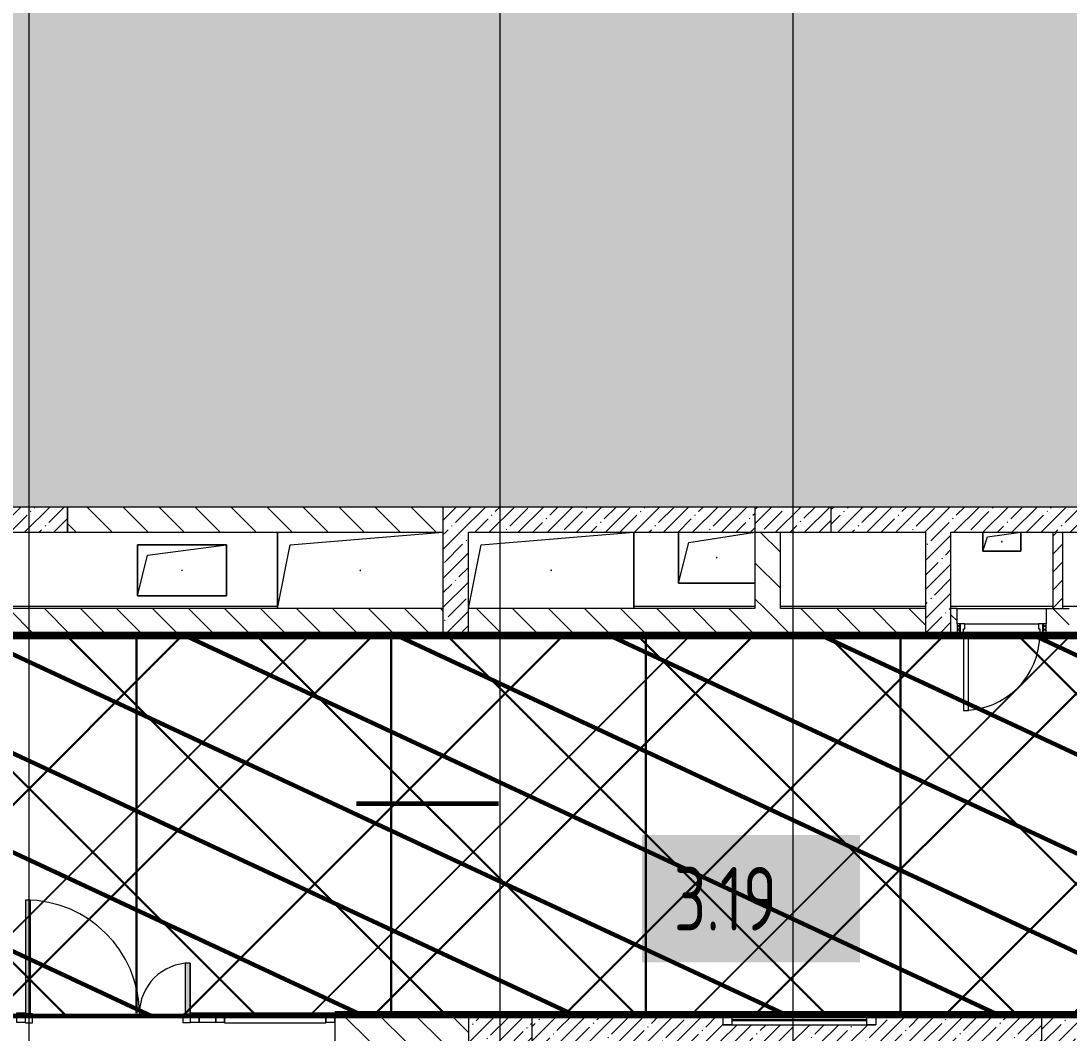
# Model space of a CAD drawing. Header units: millimetres. Extents: x -164500 to 426394, y -51911 to 102118.
# Drawn here: x 337622 to 345855, y 7765 to 15716 of the extents above; entities that cross this region are included whole.
import ezdxf

# ---------------------------------------------------------------- set-up
doc = ezdxf.new("R2010")
doc.units = ezdxf.units.MM
for name, color, linetype, lineweight in [('0) шлифовка', 5, 'Continuous', 60), ('1.4) Плинтус ПЛ-4', 6, 'Continuous', 60), ('5.3) Л-7 Линолеум 4 вып', 230, 'Continuous', 30), ('7.5) НЗ Линолеум Темпо ПЛЮС', 134, 'Continuous', 30), ('A-DETL-2', 7, 'Continuous', 5), ('A-DETL-GENF', 7, 'Continuous', 9), ('A-DOOR-2', 7, 'Continuous', 5), ('A-DOOR-FRAM-2', 7, 'Continuous', 5), ('A-FLOR', 7, 'Continuous', 9), ('A-GENM', 7, 'Continuous', 9), ('A-GLAZ', 7, 'Continuous', 9), ('A-GLAZ-1', 7, 'Continuous', 5), ('A-GLAZ-CURT', 7, 'Continuous', 9), ('A-GLAZ-CURT-2', 7, 'Continuous', 20), ('A-GLAZ-CWMG', 7, 'Continuous', 9), ('A-GLAZ-CWMG-1', 7, 'Continuous', 20), ('A-WALL', 7, 'Continuous', 5), ('I-WALL', 7, 'Continuous', 5), ('S-COLS', 7, 'Continuous', 9), ('S-COLS-1', 7, 'Continuous', 5), ('Оси', 7, 'Continuous', 9)]:
    doc.layers.add(name, color=color, linetype=linetype, lineweight=lineweight)
doc.layers.add('2) защита вин плитк', color=6, linetype='Continuous')
doc.layers.add('3.2.3) П-13.2', color=6, linetype='Continuous')
doc.layers.add('A-AREA-PATT-3', color=7, linetype='Continuous', lineweight=5, true_color=0xe6fae8, transparency=1)
doc.layers.add('A-FLOR-PATT-1', color=7, linetype='Continuous', lineweight=9, true_color=0xeef6ff, transparency=0.5)
for name, color, linetype, lineweight, true_color in [('A-DETL-GENF-3', 7, 'Continuous', 9, 0xc0c0c0), ('A-DOOR-1', 7, 'Continuous', 5, 0xc0c0c0), ('A-DOOR-FRAM-1', 7, 'Continuous', 5, 0xc0c0c0), ('A-WALL-1', 9, 'Continuous', 5, 0x808080), ('A-WALL-FNSH-1', 9, 'Continuous', 5, 0x808080)]:
    doc.layers.add(name, color=color, linetype=linetype, lineweight=lineweight, true_color=true_color)
doc.styles.add('СПДС', font='ГОСТ тип А.ttf', dxfattribs={"width": 0.9})
pattern_1 = [(135, (289227.4, 1e-08), (-141.42136, -141.42136), [])]
pattern_2 = [(45, (289227.4, 1e-08), (-114.04925, 114.04925), []), (45, (289341.45, 1e-08), (-114.04925, 114.04925), [201.612, -40.322, 6.706, -33.617])]
pattern_3 = [(0, (289227.4, 1e-08), (243.84, 60.96), [20.117, -162.763, 20.117, -162.763, -975.36]), (0, (289227.4, 1e-08), (243.84, 60.96), [-365.76, 20.117, -345.643, 20.117, -162.763, -426.72]), (0, (289227.4, 1e-08), (243.84, 60.96), [-914.4, 20.117, -101.803, 20.117, -284.683]), (120, (289318.84, 30.48), (-174.71291, 180.691634), [20.117, -162.763, 20.117, -162.763, -975.36]), (120, (289318.84, 30.48), (-174.71291, 180.691634), [-365.76, 20.117, -345.643, 20.117, -162.763, -426.72]), (120, (289318.84, 30.48), (-174.71291, 180.691634), [-914.4, 20.117, -101.803, 20.117, -284.683]), (240, (289349.32, 152.4), (-69.12709, -241.651634), [20.117, -162.763, 20.117, -162.763, -975.36]), (240, (289349.32, 152.4), (-69.12709, -241.651634), [-365.76, 20.117, -345.643, 20.117, -162.763, -426.72]), (240, (289349.32, 152.4), (-69.12709, -241.651634), [-914.4, 20.117, -101.803, 20.117, -284.683])]
pattern_4 = [(45, (327967.4, 26879), (-747.606, 747.606), [])]

# ---------------------------------------------------------------- blocks, each defined once
blk = doc.blocks.new('BSC_Колонна _Прямоугольная - 500х500-V514-Объем проектирования 3 этажа')
at = {"layer": 'S-COLS-1'}
h = blk.add_hatch(dxfattribs=at)
h.set_pattern_fill('FP_7', color=256, style=0, pattern_type=2)
h.set_pattern_definition([(45, (-52160, -7650), (-114.04925, 114.04925), []), (45, (-52045.95, -7650), (-114.04925, 114.04925), [201.613, -40.323, 6.706, -33.617])])
h.paths.add_polyline_path([(250, -250), (250, 250), (-250, 250), (-250, -250)])
for p, q in [((250, 250), (-250, 250)), ((-250, 250), (-250, -250)), ((250, -250), (250, 250)), ((-250, -250), (250, -250))]:
    blk.add_line(p, q, dxfattribs=at)
blk = doc.blocks.new('BSC_Колонна _Прямоугольная - 600х600-23205375-Объем проектирования 3 этажа')
at = {"layer": 'S-COLS-1'}
h = blk.add_hatch(dxfattribs=at)
h.set_pattern_fill('FP_54', color=256, style=0, pattern_type=2)
h.set_pattern_definition([(45, (-54460, -12000), (-114.04925, 114.04925), []), (45, (-54345.95, -12000), (-114.04925, 114.04925), [201.613, -40.323, 6.706, -33.617])])
h.paths.add_polyline_path([(300, -300), (300, -100), (-300, -100), (-300, -300)])
for p, q in [((-300, -100), (-300, -300)), ((300, -300), (300, -100)), ((-300, -300), (300, -300))]:
    blk.add_line(p, q, dxfattribs=at)
blk = doc.blocks.new('BSC_Колонна _Прямоугольная - 500х500-V534-Объем проектирования 3 этажа')
at = {"layer": 'S-COLS-1'}
h = blk.add_hatch(dxfattribs=at)
h.set_pattern_fill('FP_64', color=256, style=0, pattern_type=2)
h.set_pattern_definition([(45, (-56660, -7650), (-114.04925, 114.04925), []), (45, (-56545.95, -7650), (-114.04925, 114.04925), [201.613, -40.323, 6.706, -33.617])])
h.paths.add_polyline_path([(-99.3, -250), (250, -250), (250, 250), (-250, 250), (-250, -250), (-119.3, -250)])
for p, q in [((250, 250), (-250, 250)), ((-250, 250), (-250, -250)), ((250, -250), (250, 250)), ((-250, -250), (250, -250))]:
    blk.add_line(p, q, dxfattribs=at)
blk = doc.blocks.new('GM_Отверстие прямоугольное _в плите_ - Отверстие-21620300-Объем проектирования 3 этажа')
at = {"layer": 'A-GENM'}
for p, q in [((-150, -75), (-150, 75)), ((-150, 75), (-150, -75)), ((-150, -75), (-112.5, 37.5)), ((-112.5, 37.5), (150, 75)), ((150, 75), (150, -75)), ((150, -75), (150, 75)), ((150, -75), (-150, -75)), ((-150, -75), (150, -75))]:
    blk.add_line(p, q, dxfattribs=at)
for start, end in [(360, 180), (180, 360)]:
    blk.add_arc((0, 0), 2.5, start, end, dxfattribs=at)
blk = doc.blocks.new('GM_Отверстие прямоугольное _в плите_ - Отверстие-21955552-Объем проектирования 3 этажа')
at = {"layer": 'A-GENM'}
for p, q in [((-350, -200), (-350, 200)), ((-350, 200), (350, 200)), ((350, 200), (-350, 200)), ((-350, 200), (-350, -200)), ((-270, 120), (350, 200)), ((350, 200), (350, -200)), ((350, -200), (350, 200)), ((-350, -200), (-270, 120)), ((350, -200), (-350, -200)), ((-350, -200), (350, -200))]:
    blk.add_line(p, q, dxfattribs=at)
for start, end in [(360, 180), (180, 360)]:
    blk.add_arc((0, 0), 2.5, start, end, dxfattribs=at)
blk = doc.blocks.new('GM_Отверстие прямоугольное _в плите_ - Отверстие-21989797-Объем проектирования 3 этажа')
at = {"layer": 'A-GENM'}
for p, q in [((-650, -300), (-650, 300)), ((-650, 300), (-650, -300)), ((-550, 200), (650, 300)), ((-650, -300), (-550, 200))]:
    blk.add_line(p, q, dxfattribs=at)
for start, end in [(360, 180), (180, 360)]:
    blk.add_arc((0, 0), 2.5, start, end, dxfattribs=at)
blk = doc.blocks.new('GM_Отверстие прямоугольное _в плите_ - Отверстие-21989889-Объем проектирования 3 этажа')
at = {"layer": 'A-GENM'}
for p, q in [((-550, 200), (650, 300)), ((650, 300), (650, -300)), ((650, -300), (650, 300)), ((-650, -300), (-550, 200))]:
    blk.add_line(p, q, dxfattribs=at)
for start, end in [(360, 180), (180, 360)]:
    blk.add_arc((0, 0), 2.5, start, end, dxfattribs=at)
blk = doc.blocks.new('GM_Отверстие прямоугольное _в плите_ - Отверстие-V611-Объем проектирования 3 этажа')
at = {"layer": 'A-GENM'}
for p, q in [((-300, -200), (-300, 200)), ((-300, 200), (-300, -200)), ((-220, 120), (300, 200)), ((-300, -200), (-220, 120)), ((300, -200), (-300, -200)), ((-300, -200), (300, -200))]:
    blk.add_line(p, q, dxfattribs=at)
for start, end in [(360, 180), (180, 360)]:
    blk.add_arc((0, 0), 2.5, start, end, dxfattribs=at)
blk = doc.blocks.new('Прямоугольный импост - 50 x 70 мм-V704-Объем проектирования 3 этажа')
at = {"layer": 'A-GLAZ-CWMG-1'}
for p, q in [((-70, 35), (0, 35)), ((-70, -35), (-70, 35)), ((0, 35), (0, -35)), ((0, -35), (-70, -35))]:
    blk.add_line(p, q, dxfattribs=at)
blk = doc.blocks.new('Системная панель - Стемалит - 40мм-32257327-Объем проектирования 3 этажа')
at = {"layer": 'A-GLAZ-CURT-2'}
for p, q in [((65, 35), (-65, 35)), ((-65, 35), (-65, -35)), ((65, -35), (65, 35)), ((-65, -35), (65, -35))]:
    blk.add_line(p, q, dxfattribs=at)
blk = doc.blocks.new('Прямоугольный импост - 50 x 70 мм-V705-Объем проектирования 3 этажа')
at = {"layer": 'A-GLAZ-CWMG-1'}
for p, q in [((-35, 35), (35, 35)), ((-35, -35), (-35, 35)), ((35, 35), (35, -35)), ((35, -35), (-35, -35))]:
    blk.add_line(p, q, dxfattribs=at)
blk = doc.blocks.new('Прямоугольный импост - 50 x 70 мм-V706-Объем проектирования 3 этажа')
at = {"layer": 'A-GLAZ-CWMG-1'}
for p, q in [((0, 35), (-70, 35)), ((-70, 35), (-70, -35)), ((0, -35), (0, 35)), ((-70, -35), (0, -35))]:
    blk.add_line(p, q, dxfattribs=at)
blk = doc.blocks.new('Системная панель - Стекло - 40мм-V707-Объем проектирования 3 этажа')
at = {"layer": 'A-GLAZ-CURT-2'}
for p, q in [((397.5, 0), (-397.5, 0)), ((-397.5, 0), (-397.5, -40)), ((397.5, -40), (397.5, 0)), ((-397.5, -40), (397.5, -40))]:
    blk.add_line(p, q, dxfattribs=at)
blk = doc.blocks.new('Прямоугольный импост - 50 x 70 мм-V708-Объем проектирования 3 этажа')
at = {"layer": 'A-GLAZ-CWMG-1'}
for p, q in [((-35, 35), (35, 35)), ((-35, -35), (-35, 35)), ((35, 35), (35, -35)), ((35, -35), (-35, -35))]:
    blk.add_line(p, q, dxfattribs=at)
blk = doc.blocks.new('Прямоугольный импост - 50 x 70 мм-V709-Объем проектирования 3 этажа')
at = {"layer": 'A-GLAZ-CWMG'}
blk.add_line((50790, 7920), (49995, 7920), dxfattribs=at)
blk = doc.blocks.new('120_Окно_СКБ_1Ст - 120_Окно_СКБ_1Ст 400х1200 EI30-24228621-Объем проектирования 3 этажа')
at = {"layer": 'A-GLAZ'}
for p, q in [((-600, 40), (-600, 110)), ((-600, 110), (-530, 110)), ((-530, 110), (-530, 40)), ((530, 40), (530, 110)), ((530, 110), (600, 110)), ((600, 110), (600, 40)), ((-530, 40), (-600, 40)), ((600, 40), (530, 40))]:
    blk.add_line(p, q, dxfattribs=at)
at = {"layer": 'A-GLAZ-1'}
for p, q in [((600, 110), (-600, 110)), ((-600, 40), (600, 40)), ((530, 80), (-530, 80)), ((530, 70), (-530, 70))]:
    blk.add_line(p, q, dxfattribs=at)

msp = doc.modelspace()

# ---------------------------------------------------------------- hatches: boundary and pattern name
at = {"layer": '0) шлифовка', "true_color": 0x2776bb}
h = msp.add_hatch(dxfattribs=at)
h.set_pattern_fill('ANSI31', color=152, scale=222, angle=110)
h.set_pattern_definition([(155, (327967.4, 26879), (-297.882, -638.811), [])])
h.paths.add_polyline_path([(364707.402, 10900), (362736.402, 10900), (362736.402, 10882.591), (355987.402, 10882.591), (331628.402, 10900), (331627.402, 10210), (327967.402, 10209), (327967.402, 7900), (363306.402, 7900), (363306.402, 8301), (364707.402, 8301)])
at = {"layer": '2) защита вин плитк'}
h = msp.add_hatch(dxfattribs=at)
h.set_pattern_fill('ANSI31', color=256, scale=333)
h.set_pattern_definition(pattern_4)
h.paths.add_polyline_path([(364707.402, 10900), (362736.402, 10900), (362736.402, 10882.591), (355987.402, 10882.591), (331628.402, 10900), (331627.402, 10210), (327967.402, 10209), (327967.402, 7900), (363306.402, 7900), (363306.402, 8301), (364707.402, 8301)])
at = {"layer": '3.2.3) П-13.2'}
h = msp.add_hatch(dxfattribs=at)
h.set_pattern_fill('ANSI32', color=256, scale=222)
h.set_pattern_definition([(45, (327967.4, 26879), (-1495.21, 1495.21), []), (45, (328964.2, 26879), (-1495.21, 1495.21), [])])
h.paths.add_polyline_path([(364707.402, 10900), (362736.402, 10900), (362736.402, 10882.591), (355987.402, 10882.591), (331628.402, 10900), (331627.402, 10210), (327967.402, 10209), (327967.402, 7900), (363306.402, 7900), (363306.402, 8301), (364707.402, 8301)])
at = {"layer": '5.3) Л-7 Линолеум 4 вып'}
h = msp.add_hatch(dxfattribs=at)
h.set_pattern_fill('ANSI37', color=256, scale=333)
h.set_pattern_definition([(45, (327967.4, 26879), (-747.606, 747.606), []), (135, (327967.4, 26879), (-747.606, -747.606), [])])
h.paths.add_polyline_path([(364707.402, 10900), (362736.402, 10900), (362736.402, 10882.591), (355987.402, 10882.591), (331628.402, 10900), (331627.402, 10210), (327967.402, 10209), (327967.402, 7900), (363306.402, 7900), (363306.402, 8301), (364707.402, 8301)])
at = {"layer": '7.5) НЗ Линолеум Темпо ПЛЮС'}
h = msp.add_hatch(dxfattribs=at)
h.set_pattern_fill('ANSI31', color=256, scale=333)
h.set_pattern_definition(pattern_4)
h.paths.add_polyline_path([(364707.402, 10900), (362736.402, 10900), (362736.402, 10882.591), (355987.402, 10882.591), (331628.402, 10900), (331627.402, 10210), (327967.402, 10209), (327967.402, 7900), (363306.402, 7900), (363306.402, 8301), (364707.402, 8301)])
at = {"layer": 'A-AREA-PATT-3'}
h = msp.add_hatch(color=256, dxfattribs=at)
h.paths.add_polyline_path([(337657.402, 7885), (337657.402, 7920), (337587.402, 7920), (337587.402, 7885)])
h.paths.add_polyline_path([(340087.402, 7885), (340087.337, 7920), (339152.402, 7920), (339152.402, 7885), (340087.337, 7885.001)])
h.paths.add_polyline_path([(339022.402, 7885), (339022.402, 7920), (338952.402, 7920), (338952.402, 7885)])
h.paths.add_polyline_path([(327987.235, 7920.5), (327987.402, 7920.5), (327987.402, 7980), (327967.402, 7981.37), (327967.402, 8000), (327903.402, 8000), (327903.402, 8050), (327867.402, 8050), (327867.402, 7920.5), (327967.402, 7920.5)])
h.paths.add_polyline_path([(327903.402, 10080), (327903.402, 10130), (327987.402, 10130), (327986.926, 10209.5), (327867.402, 10209.5), (327867.402, 10080)])
h.paths.add_polyline_path([(362737.129, 10869), (363247.099, 10869), (363247.099, 10874.5), (362735.909, 10874.5), (362736.402, 10869)])
h.paths.add_polyline_path([(356023.402, 10869), (356023.402, 10874.5), (355523.402, 10874.5), (355523.402, 10869), (356020.579, 10869)])
at = {"layer": 'A-DETL-GENF-3'}
msp.add_hatch(color=256, dxfattribs=at).paths.add_polyline_path([(343246.533, 11900), (355387.402, 11900), (355387.402, 12300), (355747.039, 12300), (355747.039, 27340.071), (331147.039, 27340.071), (331147.039, 23880.071), (323147.039, 23880.071), (323147.039, 27400.071), (289007.411, 27400.071), (289007.411, 15407.278), (331607.402, 15407.278), (331607.402, 12300), (332007.402, 12300), (332007.402, 11900), (341137.402, 11900)])
at = {"layer": 'A-DOOR-2'}
h = msp.add_hatch(dxfattribs=at)
h.set_pattern_fill('FP_121', color=256, angle=180, style=0, pattern_type=2)
h.set_pattern_definition([(315, (343386.305, 10835.315), (14.14214, 14.14214), []), (45, (343386.305, 10835.315), (-14.14214, 14.14214), [])])
h.paths.add_polyline_path([(344975.216, 10900), (345000.216, 10900), (345000.216, 10980), (344975.216, 10980), (344975.216, 10902.78)])
at = {"layer": 'A-DOOR-FRAM-2'}
h = msp.add_hatch(dxfattribs=at)
h.set_pattern_fill('FP_122', color=256, angle=180, style=0, pattern_type=2)
h.set_pattern_definition([(225, (345509.1, 10835.315), (14.1421, -14.1421), []), (315, (345509.1, 10835.315), (14.1421, 14.1421), [])])
h.paths.add_polyline_path([(345675.216, 10900), (345675.216, 10980), (345650.216, 10980), (345650.216, 10900)])
at = {"layer": 'A-FLOR-PATT-1'}
h = msp.add_hatch(color=256, dxfattribs=at)
h.paths.add_polyline_path([(338952.402, 7915), (338952.402, 8315), (338912.402, 8315), (338912.402, 7915)])
h.paths.add_polyline_path([(337657.402, 7915), (337697.402, 7915), (337697.402, 8810), (337657.402, 8810), (337657.402, 7920)])
h.paths.add_polyline_path([(330182.402, 7915), (330222.402, 7915), (330222.402, 8315), (330182.402, 8315), (330182.402, 8217.482)])
h.paths.add_polyline_path([(328967.402, 7915), (328967.402, 8810), (328927.402, 8810), (328927.402, 7915)])
h.paths.add_polyline_path([(348562.402, 7915.723), (348562.402, 8315.723), (348522.402, 8315.723), (348522.402, 7915.723)])
h.paths.add_polyline_path([(347307.402, 7915.723), (347307.402, 8810.723), (347267.402, 8810.723), (347267.402, 7915.723), (347279.164, 7915.723)])
h.paths.add_polyline_path([(364397.402, 9249), (364687.402, 9249), (364687.402, 9289), (364397.402, 9289)])
h.paths.add_polyline_path([(364488.96, 10509), (364687.402, 10509), (364687.402, 10549), (363897.402, 10549), (363897.402, 10509), (364299.482, 10509)])
h.paths.add_polyline_path([(362657.402, 10732), (362657.402, 11669), (362654.441, 11669), (362654.441, 10732)])
h.paths.add_polyline_path([(359371.402, 10870), (359371.402, 11669), (359326.402, 11669), (359326.402, 10870)])
h.paths.add_polyline_path([(350607.902, 10900), (351166.402, 10900), (351166.402, 11350), (350607.402, 11349), (350607.402, 10900)])
h.paths.add_polyline_path([(361307.402, 11277), (361307.402, 11327.318), (361295.402, 11327.494), (361295.402, 11669), (361262.402, 11669), (361262.402, 11277), (361295.402, 11277)])
h.paths.add_polyline_path([(358056.402, 11380), (358056.402, 11669), (358011.402, 11669), (358011.402, 11380), (358024.717, 11380)])
at = {"layer": 'I-WALL'}
h = msp.add_hatch(dxfattribs=at)
h.set_pattern_fill('FP_23', color=256, style=0, pattern_type=2)
h.set_pattern_definition(pattern_1)
h.paths.add_polyline_path([(340937.402, 11700), (340937.402, 11900), (337987.402, 11900), (337987.402, 11700), (339637.402, 11700)])
h.paths.add_polyline_path([(336767.402, 11700), (337387.402, 11700), (337387.402, 11900), (332007.402, 11900), (332007.402, 11700), (332368.773, 11700)])
h = msp.add_hatch(dxfattribs=at)
h.set_pattern_fill('FP_1', color=256, style=0, pattern_type=2)
h.set_pattern_definition(pattern_2)
h.paths.add_polyline_path([(341137.402, 11700), (343387.402, 11700), (343387.402, 11900), (340937.402, 11900), (340937.402, 11700), (341070.981, 11700)])
h = msp.add_hatch(dxfattribs=at)
h.set_pattern_fill('FP_1', color=256, style=0, pattern_type=2)
h.set_pattern_definition(pattern_2)
h.paths.add_polyline_path([(355387.402, 11700), (355387.402, 11900), (349987.402, 11900), (349987.402, 11700), (355212.069, 11700)])
h.paths.add_polyline_path([(344927.402, 11700), (349387.402, 11700), (349387.402, 11900), (343987.402, 11900), (343987.402, 11700), (344727.402, 11700)])
h = msp.add_hatch(dxfattribs=at)
h.set_pattern_fill('FP_1', color=256, style=0, pattern_type=2)
h.set_pattern_definition(pattern_2)
h.paths.add_polyline_path([(341137.402, 10900), (341137.402, 11700), (340937.402, 11700), (340937.402, 10900), (341070.981, 10900)])
h = msp.add_hatch(dxfattribs=at)
h.set_pattern_fill('FP_23', color=256, style=0, pattern_type=2)
h.set_pattern_definition(pattern_1)
h.paths.add_polyline_path([(343387.402, 11100), (343587.402, 11100), (343587.402, 11700), (343387.402, 11700), (343387.402, 11135.088)])
h = msp.add_hatch(dxfattribs=at)
h.set_pattern_fill('FP_1', color=256, style=0, pattern_type=2)
h.set_pattern_definition(pattern_2)
h.paths.add_polyline_path([(344927.402, 10900), (344927.402, 11700), (344727.402, 11700), (344727.402, 10900)])
h = msp.add_hatch(dxfattribs=at)
h.set_pattern_fill('FP_22', color=256, style=0, pattern_type=2)
h.set_pattern_definition([(45, (289227.4, 1e-08), (-70.71068, 70.71068), [])])
h.paths.add_polyline_path([(345726.642, 11100), (345806.642, 11100), (345806.642, 11700), (345726.642, 11700), (345726.642, 11104.647)])
h = msp.add_hatch(dxfattribs=at)
h.set_pattern_fill('FP_23', color=256, style=0, pattern_type=2)
h.set_pattern_definition(pattern_1)
h.paths.add_polyline_path([(333987.402, 10900), (340937.402, 10900), (340937.402, 11100), (333987.402, 11100)])
h.paths.add_polyline_path([(349787.402, 10900), (350387.402, 10900), (350387.402, 11100), (348567.402, 11100), (348567.402, 10900), (349773.189, 10900)])
h.paths.add_polyline_path([(345675.216, 10900), (345855.216, 10900), (345855.216, 11100), (345675.216, 11100), (345675.216, 10943.478)])
h.paths.add_polyline_path([(344334.309, 10900), (344727.402, 10900), (344727.402, 11100), (341137.402, 11100), (341137.402, 10900), (343987.402, 10900)])
h.paths.add_polyline_path([(344927.402, 10900), (344975.216, 10900), (344975.216, 11100), (344927.402, 11100)])
h.paths.add_polyline_path([(346735.216, 10900), (346735.216, 11100), (346555.216, 11100), (346555.216, 10900)])
h.paths.add_polyline_path([(348367.402, 10900), (348367.402, 11100), (348315.216, 11100), (348315.216, 10900)])
h.paths.add_polyline_path([(347566.642, 10900), (347615.216, 10900), (347615.216, 11100), (347435.216, 11100), (347435.216, 10900), (347486.642, 10900)])
h = msp.add_hatch(dxfattribs=at)
h.set_pattern_fill('FP_191', color=256, style=0, pattern_type=2)
h.set_pattern_definition(pattern_3)
h.paths.add_polyline_path([(349787.402, 10880), (350587.402, 10880), (350587.402, 10900), (348315.216, 10900), (348315.216, 10880), (349773.189, 10880)])
h.paths.add_polyline_path([(347597.637, 10880), (347615.216, 10880), (347615.216, 10900), (347435.216, 10900), (347435.216, 10880), (347566.642, 10880)])
h.paths.add_polyline_path([(331607.402, 10880), (344975.216, 10880), (344975.216, 10900), (331607.402, 10900)])
h.paths.add_polyline_path([(345675.216, 10880), (345855.216, 10880), (345855.216, 10900), (345675.216, 10900)])
h.paths.add_polyline_path([(346735.216, 10880), (346735.216, 10900), (346555.216, 10900), (346555.216, 10880), (346686.642, 10880)])
h = msp.add_hatch(dxfattribs=at)
h.set_pattern_fill('FP_191', color=256, style=0, pattern_type=2)
h.set_pattern_definition(pattern_3)
h.paths.add_polyline_path([(327987.402, 7900), (328857.402, 7900), (328857.402, 7920), (327988.402, 7920), (327987.748, 7906.92)])
h.paths.add_polyline_path([(341137.402, 7900), (347197.402, 7900), (347197.402, 7920), (340087.337, 7920), (340087.402, 7900), (341117.402, 7900)])
h.paths.add_polyline_path([(363307.402, 7900), (363327.402, 7900), (363306.402, 7920), (362932.402, 7919.792), (362932.402, 7908), (362987.402, 7908), (362987.402, 7900)])
h.paths.add_polyline_path([(363327.402, 7900), (363327.402, 7920), (363307.402, 7920), (363322.958, 7904.444)])
h.paths.add_polyline_path([(336719.877, 7900), (337587.337, 7900), (337587.337, 7920), (331357.402, 7920), (331357.402, 7900), (336637.402, 7900)])
h.paths.add_polyline_path([(361477.402, 7900), (361479.641, 7908), (361532.402, 7908), (361532.402, 7920), (360887.402, 7920), (360887.402, 7908), (360917.402, 7908), (360917.402, 7900), (361307.402, 7900)])
h.paths.add_polyline_path([(349697.402, 7900), (355107.402, 7900), (355107.402, 7908), (355137.402, 7908), (355137.402, 7920), (349697.402, 7920)])
h.paths.add_polyline_path([(359907.402, 7900), (359907.402, 7908), (359937.402, 7908), (359937.402, 7920), (358587.402, 7920), (358587.402, 7908), (358617.402, 7908), (358617.402, 7900), (359667.402, 7900)])
h.paths.add_polyline_path([(357457.402, 7900), (357457.402, 7908), (357487.402, 7908), (357487.402, 7920), (356087.402, 7920), (356087.402, 7908), (356117.402, 7908), (356117.402, 7900), (357387.621, 7900)])
h = msp.add_hatch(dxfattribs=at)
h.set_pattern_fill('FP_23', color=256, style=0, pattern_type=2)
h.set_pattern_definition(pattern_1)
h.paths.add_polyline_path([(341137.402, 7700), (341137.402, 7900), (340087.402, 7900), (340087.402, 7700), (341117.402, 7700)])
h.paths.add_polyline_path([(337157.402, 7700), (337587.402, 7700), (337587.337, 7900), (337137.402, 7900), (337137.402, 7700)])
h = msp.add_hatch(dxfattribs=at)
h.set_pattern_fill('FP_1', color=256, style=0, pattern_type=2)
h.set_pattern_definition(pattern_2)
h.paths.add_polyline_path([(341637.402, 7680), (345637.402, 7680), (345637.402, 7900), (344337.402, 7900), (344337.402, 7830), (343137.402, 7830), (343137.402, 7900), (341637.402, 7900)])
at = {"layer": 'S-COLS-1'}
h = msp.add_hatch(dxfattribs=at)
h.set_pattern_fill('FP_1', color=256, style=0, pattern_type=2)
h.set_pattern_definition(pattern_2)
h.paths.add_polyline_path([(337987.402, 11700), (337987.402, 11900), (337387.402, 11900), (337387.402, 11700), (337396.291, 11700)])

# ---------------------------------------------------------------- linework, layer by layer
msp.add_lwpolyline([(291112.402, 7900), (362932.402, 7900)])
at = {"layer": '0) шлифовка'}
msp.add_lwpolyline([(364707.402, 10900), (327967.402, 10900), (327967.402, 7900), (364707.402, 7900)], close=True, dxfattribs=at)
msp.add_lwpolyline([(340257.127, 9568.756), (341372.074, 9568.756)], dxfattribs=at)
at = {"layer": '1.4) Плинтус ПЛ-4'}
for points in [[(327967.402, 10180), (331628.402, 10180), (331627.402, 10879), (350387.402, 10879)], [(340087.402, 7921), (347197.402, 7921)]]:
    msp.add_lwpolyline(points, dxfattribs=at)
at = {"layer": '7.5) НЗ Линолеум Темпо ПЛЮС'}
for points in [[(338530.21, 10878), (338530.21, 7920)], [(340530.21, 10878), (340530.21, 7920)], [(342530.21, 10878), (342530.21, 7920)], [(344530.21, 10878), (344530.21, 7920)]]:
    msp.add_lwpolyline(points, dxfattribs=at)
at = {"layer": 'A-DETL-2'}
msp.add_line((332007.402, 11900), (355387.402, 11900), dxfattribs=at)
at = {"layer": 'A-DETL-GENF'}
for p, q in [((337697.402, 8810), (337657.402, 8810)), ((337657.402, 8810), (337657.402, 7920)), ((337697.402, 7915), (337697.402, 8810)), ((338952.402, 8315), (338912.402, 8315)), ((338912.402, 8315), (338912.402, 7915)), ((338952.402, 7920), (338952.402, 8315)), ((337657.402, 7915), (337697.402, 7915)), ((337712.402, 7915), (337657.402, 7915)), ((337712.402, 7845), (337712.402, 7915)), ((338897.402, 7845), (338897.402, 7915)), ((338897.402, 7915), (338952.402, 7915)), ((338912.402, 7915), (338952.402, 7915)), ((337657.402, 7850), (337657.402, 7845)), ((337657.402, 7845), (337712.402, 7845)), ((338952.402, 7845), (338897.402, 7845)), ((338952.402, 7850), (338952.402, 7845))]:
    msp.add_line(p, q, dxfattribs=at)
at = {"layer": 'A-DOOR-1'}
for p, q in [((345065.216, 10900), (345025.216, 10900)), ((345025.216, 10900), (345025.216, 10300)), ((345065.216, 10300), (345065.216, 10900)), ((345025.216, 10300), (345065.216, 10300)), ((337657.402, 8810), (337657.402, 7920)), ((338952.402, 8315), (338952.402, 7920))]:
    msp.add_line(p, q, dxfattribs=at)
for centre, radius, start, end in [((345025.216, 10900), 600, 270, 0), ((337657.402, 7915), 895, 0, 90), ((338952.402, 7915), 400, 90, 180)]:
    msp.add_arc(centre, radius, start, end, dxfattribs=at)
at = {"layer": 'A-DOOR-FRAM-1'}
for p, q in [((345000.216, 10980), (344975.216, 10980)), ((344975.216, 10980), (344975.216, 10900)), ((345035.216, 10980), (345000.216, 10980)), ((345000.216, 10980), (345000.216, 10900)), ((345000.216, 10900), (345000.216, 10980)), ((345035.216, 10940), (345035.216, 10980)), ((345035.216, 10980), (345615.216, 10980)), ((345650.216, 10980), (345615.216, 10980)), ((345615.216, 10980), (345615.216, 10940)), ((345650.216, 10900), (345650.216, 10980)), ((345650.216, 10980), (345650.216, 10900)), ((345675.216, 10980), (345650.216, 10980)), ((345675.216, 10900), (345675.216, 10980)), ((344975.216, 10900), (345000.216, 10900)), ((345000.216, 10900), (345025.216, 10900)), ((345025.216, 10900), (345025.216, 10940)), ((345025.216, 10940), (345035.216, 10940)), ((345625.216, 10900), (345065.216, 10900)), ((345615.216, 10940), (345625.216, 10940)), ((345625.216, 10940), (345625.216, 10900)), ((345625.216, 10900), (345650.216, 10900)), ((345650.216, 10900), (345675.216, 10900))]:
    msp.add_line(p, q, dxfattribs=at)
at = {"layer": 'A-FLOR'}
for p, q in [((333987.402, 11120), (339637.402, 11120)), ((342437.402, 11120), (343387.402, 11120)), ((343587.402, 11120), (344727.402, 11120)), ((344927.402, 11100), (344927.402, 11120)), ((344927.402, 11120), (345726.642, 11120)), ((345806.642, 11120), (346606.642, 11120)), ((331627.402, 10880), (345025.216, 10880)), ((340937.402, 10900), (333987.402, 10900)), ((344727.402, 10900), (341137.402, 10900)), ((345065.216, 10880), (345905.216, 10880)), ((337657.402, 7900), (338952.402, 7900)), ((340087.402, 7850), (340087.402, 7680))]:
    msp.add_line(p, q, dxfattribs=at)
at = {"layer": 'A-WALL'}
for p, q in [((337987.402, 11900), (337987.402, 11700)), ((340937.402, 11900), (340937.402, 11700)), ((345675.216, 11100), (345855.216, 11100)), ((340937.402, 10900), (344975.216, 10900)), ((344975.216, 10900), (344927.402, 10900)), ((345675.216, 10900), (345855.216, 10900)), ((343137.402, 7900), (341637.402, 7900)), ((345637.402, 7900), (344337.402, 7900))]:
    msp.add_line(p, q, dxfattribs=at)
at = {"layer": 'A-WALL-1'}
for p, q in [((337987.402, 11700), (340937.402, 11700)), ((340937.402, 11700), (340937.402, 10900)), ((341137.402, 10900), (341137.402, 11700)), ((341137.402, 11700), (343387.402, 11700)), ((343387.402, 11700), (343387.402, 11100)), ((343587.402, 11100), (343587.402, 11700)), ((343987.402, 11700), (344727.402, 11700)), ((344727.402, 11700), (344727.402, 10900)), ((344927.402, 10900), (344927.402, 11700)), ((344927.402, 11700), (348367.402, 11700)), ((345726.642, 11700), (345726.642, 11100)), ((345806.642, 11100), (345806.642, 11700)), ((340937.402, 11100), (333987.402, 11100)), ((343387.402, 11100), (341137.402, 11100)), ((344727.402, 11100), (343587.402, 11100)), ((344975.216, 11100), (344927.402, 11100)), ((344975.216, 10980), (344975.216, 11100)), ((345675.216, 11100), (345675.216, 10980)), ((344975.216, 10880), (344975.216, 10900)), ((345675.216, 10900), (345675.216, 10880)), ((340087.402, 7920), (340087.337, 7920)), ((340087.337, 7920), (340087.337, 7900)), ((340087.337, 7900), (341137.402, 7900)), ((340087.402, 7900), (340087.402, 7850))]:
    msp.add_line(p, q, dxfattribs=at)
at = {"layer": 'A-WALL-FNSH-1'}
for p, q in [((344975.216, 10879), (331627.402, 10879)), ((344975.216, 10879), (344975.216, 10880)), ((345675.216, 10880), (345675.216, 10879)), ((345675.216, 10879), (345855.216, 10879)), ((347197.402, 7921), (340087.402, 7921)), ((340087.402, 7921), (340087.402, 7920)), ((340087.402, 7920), (347197.402, 7920))]:
    msp.add_line(p, q, dxfattribs=at)
at = {"layer": 'I-WALL'}
for p, q in [((344975.216, 11100), (345675.216, 11100)), ((345025.216, 10879), (344975.216, 10879)), ((345675.216, 10879), (345065.216, 10879))]:
    msp.add_line(p, q, dxfattribs=at)
at = {"layer": 'S-COLS'}
msp.add_line((337987.402, 11700), (337987.402, 11900), dxfattribs=at)
at = {"layer": 'S-COLS-1'}
msp.add_line((337387.402, 11700), (337987.402, 11700), dxfattribs=at)
at = {"layer": 'Оси'}
for points in [[(338277.312, -1906.259), (338277.312, -1316.349), (337687.402, -636.259), (337687.402, 4363.741), (337687.402, 22398.071), (337687.402, 27398.071)], [(341387.402, -1906.259), (341387.402, 3093.741), (341387.402, 22398.071), (341387.402, 27398.071)], [(343687.402, -1906.259), (343687.402, 3093.741), (343687.402, 22398.071), (343687.402, 27398.071)]]:
    msp.add_lwpolyline(points, dxfattribs=at)

# ---------------------------------------------------------------- block references
at = {"layer": 'A-GENM'}
for name, p in [('GM_Отверстие прямоугольное _в плите_ - Отверстие-21989797-Объем проектирования 3 этажа', (340287.402, 11400)), ('GM_Отверстие прямоугольное _в плите_ - Отверстие-21989889-Объем проектирования 3 этажа', (341787.402, 11400)), ('GM_Отверстие прямоугольное _в плите_ - Отверстие-V611-Объем проектирования 3 этажа', (343087.402, 11500)), ('GM_Отверстие прямоугольное _в плите_ - Отверстие-21620300-Объем проектирования 3 этажа', (345326.642, 11625)), ('GM_Отверстие прямоугольное _в плите_ - Отверстие-21955552-Объем проектирования 3 этажа', (338887.402, 11400))]:
    msp.add_blockref(name, p, dxfattribs=at)
at = {"layer": 'A-GLAZ', "color": 3}
msp.add_blockref('120_Окно_СКБ_1Ст - 120_Окно_СКБ_1Ст 400х1200 EI30-24228621-Объем проектирования 3 этажа', (343737.402, 7790), dxfattribs=at)
at = {"layer": 'A-GLAZ-CURT'}
for name, p in [('Системная панель - Стемалит - 40мм-32257327-Объем проектирования 3 этажа', (339087.402, 7885)), ('Системная панель - Стекло - 40мм-V707-Объем проектирования 3 этажа', (339619.902, 7885))]:
    msp.add_blockref(name, p, dxfattribs=at)
at = {"layer": 'A-GLAZ-CWMG', "rotation": 180}
msp.add_blockref('Прямоугольный импост - 50 x 70 мм-V706-Объем проектирования 3 этажа', (337587.402, 7885), dxfattribs=at)
at = {"layer": 'A-GLAZ-CWMG', "extrusion": (0, 0, -1), "rotation": 180}
for name, p in [('Прямоугольный импост - 50 x 70 мм-V705-Объем проектирования 3 этажа', (-338987.402, 7885)), ('Прямоугольный импост - 50 x 70 мм-V708-Объем проектирования 3 этажа', (-339187.402, 7885)), ('Прямоугольный импост - 50 x 70 мм-V704-Объем проектирования 3 этажа', (-340087.402, 7885))]:
    msp.add_blockref(name, p, dxfattribs=at)
at = {"layer": 'A-GLAZ-CWMG'}
msp.add_blockref('Прямоугольный импост - 50 x 70 мм-V709-Объем проектирования 3 этажа', (289227.402, 0), dxfattribs=at)
at = {"layer": 'S-COLS'}
for name, p in [('BSC_Колонна _Прямоугольная - 600х600-23205375-Объем проектирования 3 этажа', (343687.402, 12000)), ('BSC_Колонна _Прямоугольная - 500х500-V514-Объем проектирования 3 этажа', (341387.402, 7650)), ('BSC_Колонна _Прямоугольная - 500х500-V534-Объем проектирования 3 этажа', (345887.402, 7650))]:
    msp.add_blockref(name, p, dxfattribs=at)

# ---------------------------------------------------------------- texts
at = {"insert": (342750.686, 9070.093), "char_height": 500, "width": 1212.1515, "attachment_point": 1, "style": 'СПДС', "bg_fill": 1, "box_fill_scale": 1.5, "bg_fill_color": 7, "bg_fill_true_color": 16777215, "bg_fill_transparency": 0}
msp.add_mtext('3.19', dxfattribs=at)

doc.saveas('drawing.dxf')
